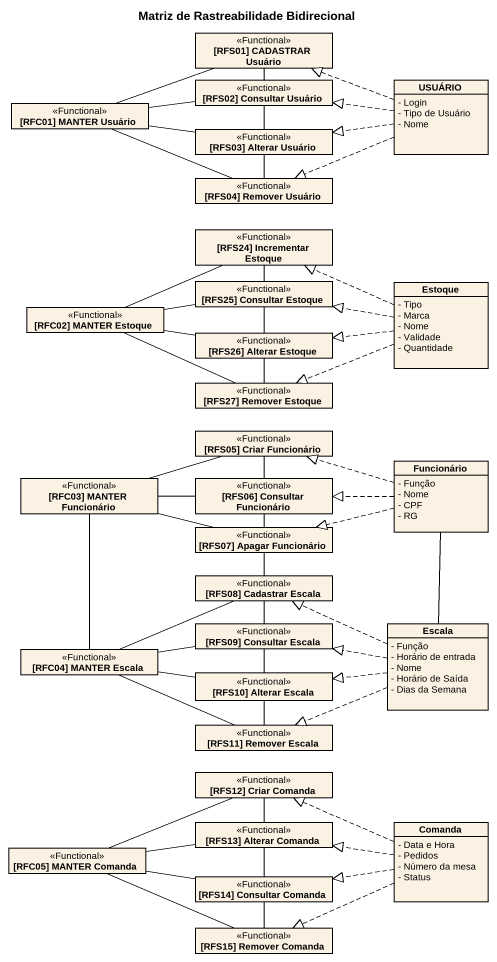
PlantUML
@startuml
title Matriz de Rastreabilidade Bidirecional
hide circle
hide empty members
skinparam classAttributeIconSize 0
class "[RFS01] CADASTRAR Usuário" as RFS01_CADASTRAR_Usuário <<Functional>>
class "[RFS02] Consultar Usuário" as RFS02_Consultar_Usuário <<Functional>>
class USUÁRIO {
  - Login
  - Tipo de Usuário
  - Nome
}
class "[RFC01] MANTER Usuário" as RFC01_MANTER_Usuário <<Functional>>
class "[RFS03] Alterar Usuário" as RFS03_Alterar_Usuário <<Functional>>
class "[RFS04] Remover Usuário" as RFS04_Remover_Usuário <<Functional>>
class "[RFS24] Incrementar Estoque" as RFS24_Incrementar_Estoque <<Functional>>
class "[RFS25] Consultar Estoque" as RFS25_Consultar_Estoque <<Functional>>
class Estoque {
  - Tipo
  - Marca
  - Nome
  - Validade
  - Quantidade
}
class "[RFC02] MANTER Estoque" as RFC02_MANTER_Estoque <<Functional>>
class "[RFS26] Alterar Estoque" as RFS26_Alterar_Estoque <<Functional>>
class "[RFS27] Remover Estoque" as RFS27_Remover_Estoque <<Functional>>
class "[RFS05] Criar Funcionário" as RFS05_Criar_Funcionário <<Functional>>
class "[RFC03] MANTER Funcionário" as RFC03_MANTER_Funcionário <<Functional>>
class "[RFS06] Consultar Funcionário" as RFS06_Consultar_Funcionário <<Functional>>
class Funcionário {
  - Função
  - Nome
  - CPF
  - RG
}
class "[RFS07] Apagar Funcionário" as RFS07_Apagar_Funcionário <<Functional>>
class "[RFS08] Cadastrar Escala" as RFS08_Cadastrar_Escala <<Functional>>
class "[RFS09] Consultar Escala" as RFS09_Consultar_Escala <<Functional>>
class Escala {
  - Função
  - Horário de entrada
  - Nome
  - Horário de Saída
  - Dias da Semana
}
class "[RFC04] MANTER Escala" as RFC04_MANTER_Escala <<Functional>>
class "[RFS10] Alterar Escala" as RFS10_Alterar_Escala <<Functional>>
class "[RFS11] Remover Escala" as RFS11_Remover_Escala <<Functional>>
class "[RFS12] Criar Comanda" as RFS12_Criar_Comanda <<Functional>>
class "[RFS13] Alterar Comanda" as RFS13_Alterar_Comanda <<Functional>>
class Comanda {
  - Data e Hora
  - Pedidos
  - Número da mesa
  - Status
}
class "[RFC05] MANTER Comanda" as RFC05_MANTER_Comanda <<Functional>>
class "[RFS14] Consultar Comanda" as RFS14_Consultar_Comanda <<Functional>>
class "[RFS15] Remover Comanda" as RFS15_Remover_Comanda <<Functional>>
RFS01_CADASTRAR_Usuário -- RFS02_Consultar_Usuário
RFS02_Consultar_Usuário -- RFS03_Alterar_Usuário
USUÁRIO .left.|> RFS01_CADASTRAR_Usuário
USUÁRIO .left.|> RFS02_Consultar_Usuário
USUÁRIO .left.|> RFS03_Alterar_Usuário
USUÁRIO .left.|> RFS04_Remover_Usuário
RFC01_MANTER_Usuário -right- RFS01_CADASTRAR_Usuário
RFC01_MANTER_Usuário -right- RFS02_Consultar_Usuário
RFC01_MANTER_Usuário -right- RFS03_Alterar_Usuário
RFC01_MANTER_Usuário -right- RFS04_Remover_Usuário
RFS03_Alterar_Usuário -- RFS04_Remover_Usuário
RFS24_Incrementar_Estoque -- RFS25_Consultar_Estoque
RFS25_Consultar_Estoque -- RFS26_Alterar_Estoque
Estoque .left.|> RFS24_Incrementar_Estoque
Estoque .left.|> RFS25_Consultar_Estoque
Estoque .left.|> RFS26_Alterar_Estoque
Estoque .left.|> RFS27_Remover_Estoque
RFC02_MANTER_Estoque -right- RFS24_Incrementar_Estoque
RFC02_MANTER_Estoque -right- RFS25_Consultar_Estoque
RFC02_MANTER_Estoque -right- RFS26_Alterar_Estoque
RFC02_MANTER_Estoque -right- RFS27_Remover_Estoque
RFS26_Alterar_Estoque -- RFS27_Remover_Estoque
RFS05_Criar_Funcionário -- RFS06_Consultar_Funcionário
RFS05_Criar_Funcionário -- RFS08_Cadastrar_Escala
RFC03_MANTER_Funcionário -right- RFS05_Criar_Funcionário
RFC03_MANTER_Funcionário -right- RFS06_Consultar_Funcionário
RFC03_MANTER_Funcionário -right- RFS07_Apagar_Funcionário
RFC03_MANTER_Funcionário -- RFC04_MANTER_Escala
RFS06_Consultar_Funcionário -- RFS07_Apagar_Funcionário
Funcionário .left.|> RFS05_Criar_Funcionário
Funcionário .left.|> RFS06_Consultar_Funcionário
Funcionário .left.|> RFS07_Apagar_Funcionário
Funcionário -- Escala
RFS08_Cadastrar_Escala -- RFS09_Consultar_Escala
RFS09_Consultar_Escala -- RFS10_Alterar_Escala
Escala .left.|> RFS08_Cadastrar_Escala
Escala .left.|> RFS09_Consultar_Escala
Escala .left.|> RFS10_Alterar_Escala
Escala .left.|> RFS11_Remover_Escala
RFC04_MANTER_Escala -right- RFS08_Cadastrar_Escala
RFC04_MANTER_Escala -right- RFS09_Consultar_Escala
RFC04_MANTER_Escala -right- RFS10_Alterar_Escala
RFC04_MANTER_Escala -right- RFS11_Remover_Escala
RFS10_Alterar_Escala -- RFS11_Remover_Escala
RFS12_Criar_Comanda -- RFS13_Alterar_Comanda
RFS13_Alterar_Comanda -- RFS14_Consultar_Comanda
Comanda .left.|> RFS12_Criar_Comanda
Comanda .left.|> RFS13_Alterar_Comanda
Comanda .left.|> RFS14_Consultar_Comanda
Comanda .left.|> RFS15_Remover_Comanda
RFC05_MANTER_Comanda -right- RFS12_Criar_Comanda
RFC05_MANTER_Comanda -right- RFS13_Alterar_Comanda
RFC05_MANTER_Comanda -right- RFS14_Consultar_Comanda
RFC05_MANTER_Comanda -right- RFS15_Remover_Comanda
RFS14_Consultar_Comanda -- RFS15_Remover_Comanda
@enduml
